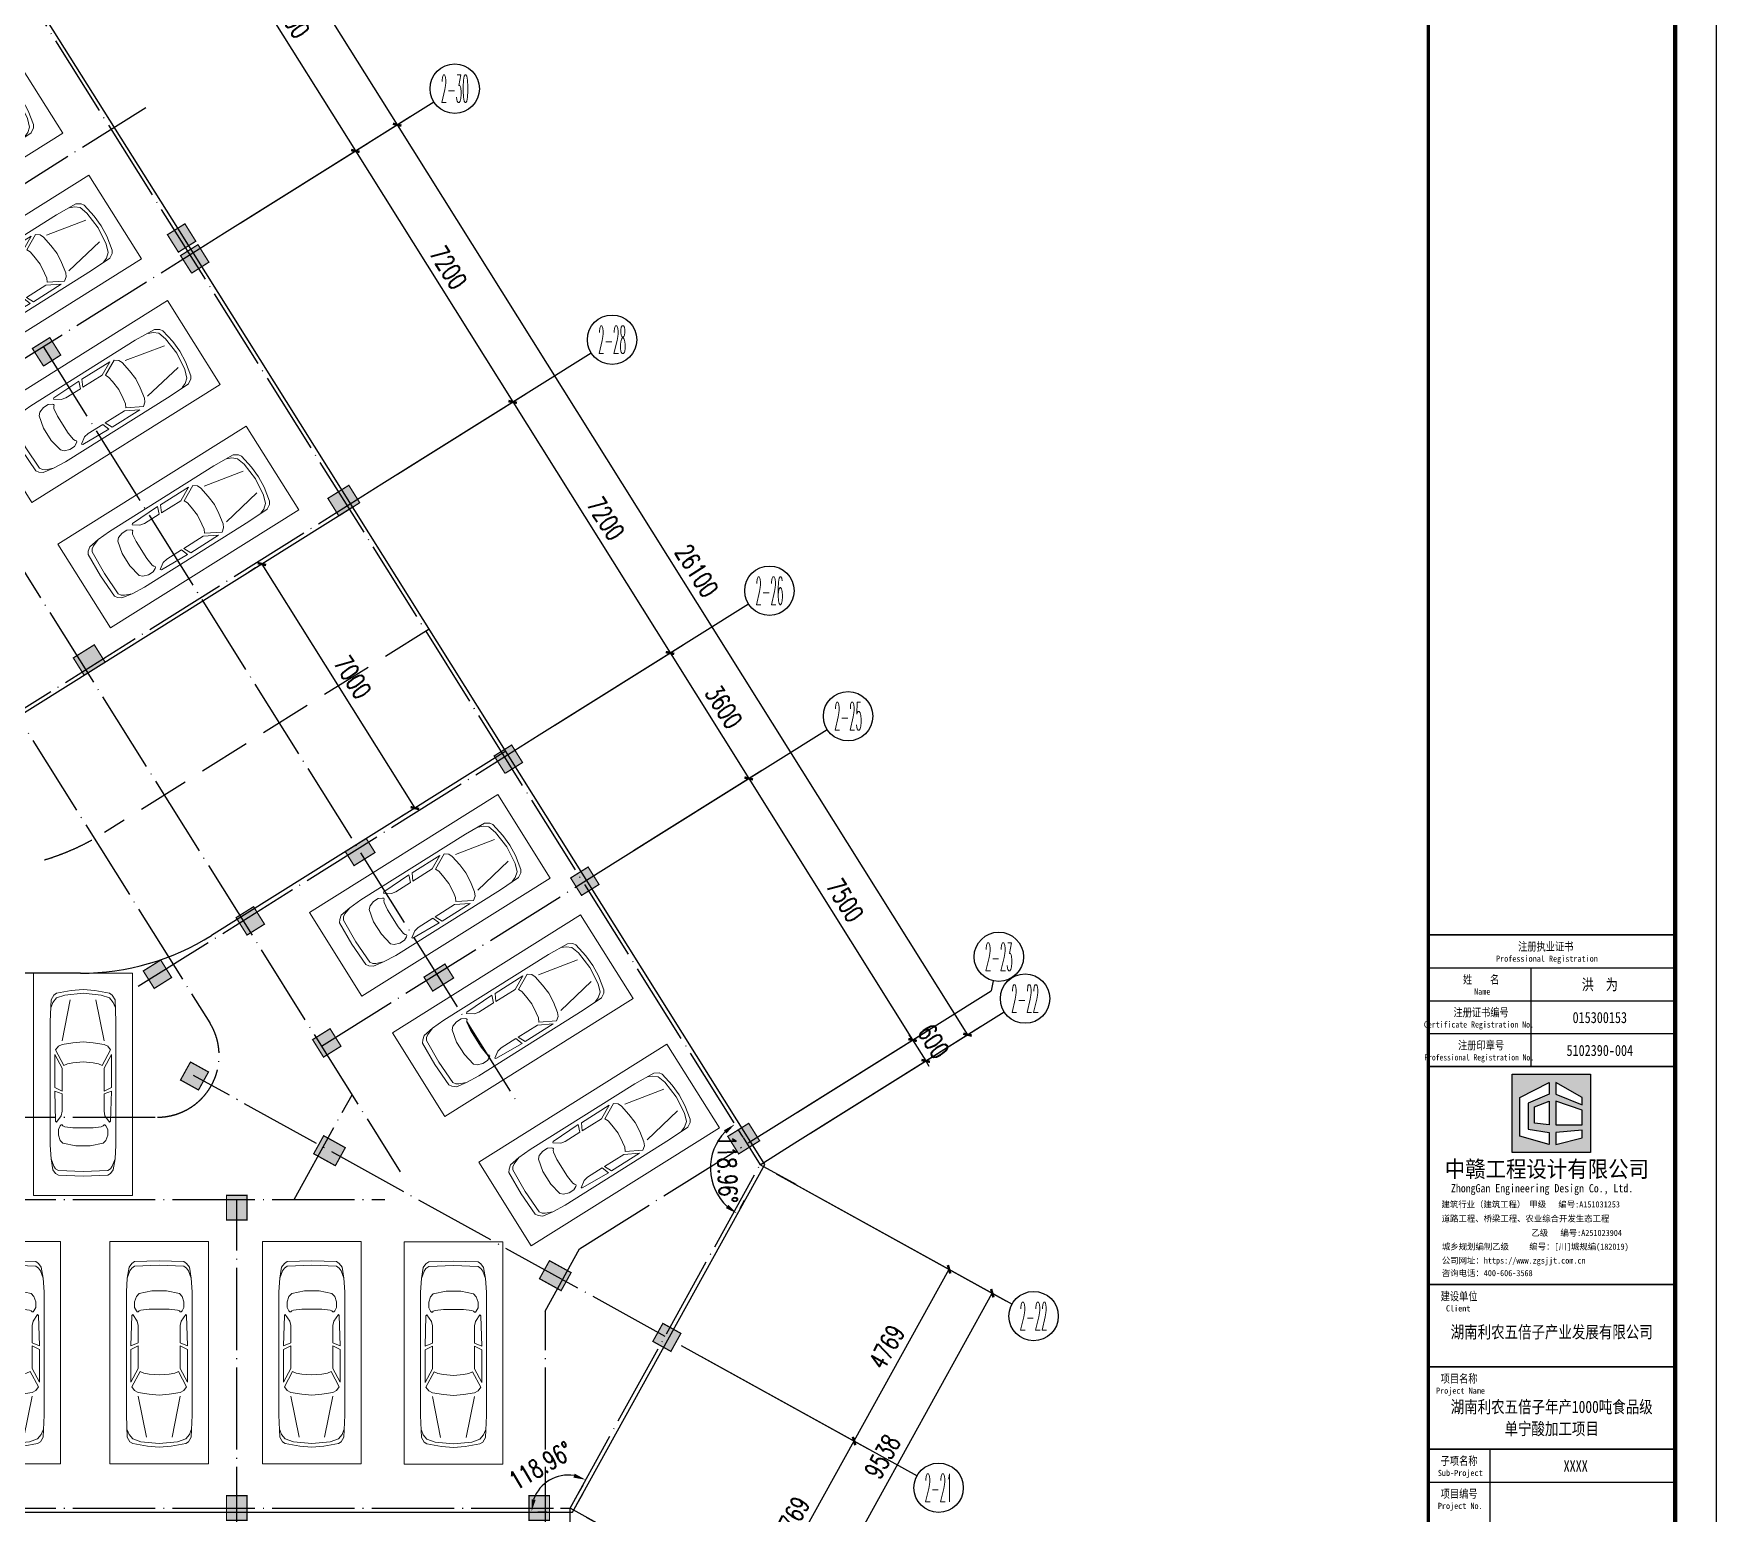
# Model space of a CAD drawing. Extents: x -6243262 to 3079315, y -2914302 to 172723.
# Drawn here: x -2622066 to -2581173, y -723600 to -687639 of the extents above; entities that cross this region are included whole.
import ezdxf
from ezdxf.enums import TextEntityAlignment as Align

# ---------------------------------------------------------------- set-up
doc = ezdxf.new("R2010")
doc.units = 0
doc.header["$LTSCALE"] = 1000
doc.linetypes.add('DASH', pattern=[0.35, 0.25, -0.1])
doc.linetypes.add('DOTE', pattern=[2.42, 2, -0.2, 0.02, -0.2])
for name, color, linetype in [('0-柱2', 6, 'Continuous'), ('0-柱网', 2, 'Continuous'), ('0-道路', 4, 'Continuous'), ('A-ELEV-LIN-0.3', 30, 'Continuous'), ('AXIS', 3, 'Continuous'), ('AXIS_TEXT', 7, 'Continuous'), ('C-Z-HATCH', 253, 'Continuous'), ('DOTE', 24, 'Continuous'), ('lh', 114, 'Continuous'), ('P-图框', 7, 'Continuous'), ('PUB_DIM', 3, 'Continuous'), ('PUB_TITLE', 4, 'Continuous'), ('中赣LOGO', 7, 'Continuous')]:
    doc.layers.add(name, color=color, linetype=linetype)
doc.layers.add('车位', color=252, linetype='Continuous', lineweight=5)
doc.styles.add('_TCH_AXIS', font='COMPLEX', dxfattribs={"bigfont": 'GBCBIG'})
doc.styles.add('_TCH_DIM_T3', font='SIMPLEX', dxfattribs={"width": 0.705882, "bigfont": 'GBCBIG'})
doc.styles.add('COMPLEX', font='COMPLEX')
doc.styles.add('STYLE-ARIAL', font='')
doc.styles.add('图签', font='', dxfattribs={"width": 0.66})
doc.styles.add('黑体', font='simhei.ttf')
doc.styles.get('STYLE-ARIAL').set_extended_font_data('NSimSun')
doc.styles.get('图签').set_extended_font_data('SimSun')
doc.dimstyles.new('_TCH_ARCH&&150', dxfattribs={"dimtxt": 446.25, "dimasz": 150, "dimexe": 375, "dimexo": 450, "dimgap": 189.375, "dimtad": 1, "dimdec": 0, "dimzin": 0, "dimdsep": 46, "dimtxsty": '_TCH_DIM_T3', "dimblk": 'ARCHTICK', "dimcen": 0.09, "dimclrt": 7, "dimazin": 2, "dimtfac": 1, "dimtdec": 0, "dimtix": 1, "dimtmove": 2, "dimatfit": 3, "dimfxl": 0, "dimtolj": 1, "dimtzin": 0, "dimarcsym": 0})
doc.dimstyles.new('_TCH_ARROW&&150', dxfattribs={"dimtxt": 446.25, "dimasz": 300, "dimexe": 375, "dimexo": 450, "dimgap": 189.375, "dimtad": 1, "dimdec": 0, "dimzin": 0, "dimdsep": 46, "dimtxsty": '_TCH_DIM_T3', "dimcen": 0.09, "dimclrt": 7, "dimazin": 2, "dimtfac": 1, "dimtdec": 0, "dimtix": 1, "dimtmove": 2, "dimatfit": 3, "dimfxl": 0, "dimtolj": 1, "dimtzin": 0, "dimarcsym": 0})

# ---------------------------------------------------------------- blocks, each defined once
blk = doc.blocks.new('chewei')
at = {"layer": '车位', "color": 0}
for p, q in [((49134, 154982), (49201, 155026)), ((49201, 155026), (49801, 155049)), ((50401, 155026), (49801, 155049)), ((50467, 154982), (50401, 155026)), ((49023, 154737), (49090, 154915)), ((49090, 154915), (49134, 154982)), ((50512, 154915), (50467, 154982)), ((50578, 154737), (50512, 154915)), ((49201, 154160), (49245, 154293)), ((49245, 154293), (49312, 154360)), ((49312, 154360), (49623, 154426)), ((49623, 154426), (49978, 154426)), ((50290, 154360), (49978, 154426)), ((50356, 154293), (50290, 154360)), ((50401, 154160), (50356, 154293)), ((49134, 153826), (49112, 153093)), ((49156, 153849), (49134, 153826)), ((49267, 153693), (49156, 153849)), ((49201, 154026), (49201, 154160)), ((49245, 153938), (49201, 154026)), ((49267, 153915), (49245, 153938)), ((49290, 153915), (49267, 153915)), ((49312, 153938), (49290, 153915)), ((49356, 153960), (49312, 153938)), ((49556, 153982), (49356, 153960)), ((50045, 153982), (49556, 153982)), ((50045, 153982), (50245, 153960)), ((50245, 153960), (50290, 153938)), ((50290, 153938), (50312, 153915)), ((50312, 153915), (50334, 153915)), ((50334, 153915), (50356, 153938)), ((50334, 153693), (50445, 153849)), ((50356, 153938), (50401, 154026)), ((50401, 154026), (50401, 154160)), ((50445, 153849), (50467, 153826)), ((50467, 153826), (50490, 153093)), ((49290, 153582), (49267, 153693)), ((49290, 153160), (49290, 153582)), ((50312, 153582), (50334, 153693)), ((50312, 153160), (50312, 153582)), ((49112, 153093), (49290, 153160)), ((49290, 153093), (49112, 153004)), ((49112, 153004), (49112, 152204)), ((49290, 152538), (49290, 153093)), ((50490, 153093), (50312, 153160)), ((50312, 153093), (50490, 153004)), ((50312, 152538), (50312, 153093)), ((50490, 153004), (50490, 152204)), ((49112, 152204), (49290, 152538)), ((50490, 152204), (50312, 152538)), ((49134, 152093), (49334, 152471)), ((49334, 152471), (49423, 152427)), ((49423, 152427), (49556, 152404)), ((49556, 152404), (49801, 152382)), ((50045, 152404), (49801, 152382)), ((50178, 152427), (50045, 152404)), ((50267, 152471), (50178, 152427)), ((50467, 152093), (50267, 152471)), ((49201, 152004), (49134, 152093)), ((49290, 151960), (49201, 152004)), ((49556, 151916), (49290, 151960)), ((49490, 150871), (49290, 151871)), ((49801, 151893), (49556, 151916)), ((49801, 151893), (50045, 151916)), ((50045, 151916), (50312, 151960)), ((50112, 150871), (50312, 151871)), ((50312, 151960), (50401, 152004)), ((50401, 152004), (50467, 152093)), ((49067, 150938), (49023, 151049)), ((49156, 150827), (49067, 150938)), ((50445, 150827), (50534, 150938)), ((50534, 150938), (50578, 151049)), ((49356, 150760), (49156, 150827)), ((49801, 150716), (49356, 150760)), ((49801, 150716), (50245, 150760)), ((50245, 150760), (50445, 150827))]:
    blk.add_line(p, q, dxfattribs=at)
for points in [[(48601, 150227), (51001, 150227), (51001, 155627), (48601, 155627)], [(50578, 154737), (50601, 154404), (50601, 151404), (50578, 150871), (50512, 150760), (50445, 150716), (50090, 150649), (49801, 150627), (49512, 150649), (49156, 150716), (49090, 150760), (49023, 150871), (49001, 151404), (49001, 154404), (49023, 154737), (49067, 155004), (49134, 155093), (49201, 155137), (49801, 155160), (50401, 155137), (50467, 155093), (50534, 155004)]]:
    blk.add_lwpolyline(points, close=True, dxfattribs=at)
blk = doc.blocks.new('0-柱2')
at = {"layer": '0-柱2'}
h = blk.add_hatch(color=0, dxfattribs=at)
h.dxf.hatch_style = 1
h.paths.add_polyline_path([(64316, 31248), (64582, 30824), (65005, 31089), (64740, 31513)])
h = blk.add_hatch(color=0, dxfattribs=at)
h.dxf.hatch_style = 1
h.paths.add_polyline_path([(63729, 13354), (63995, 12930), (64418, 13195), (64152, 13619)])
h = blk.add_hatch(color=0, dxfattribs=at)
h.dxf.hatch_style = 1
h.paths.add_polyline_path([(64634, 10704), (65071, 10462), (65313, 10899), (64876, 11141)])
at = {"layer": '0-柱2', "color": 0, "const_width": 30}
for points in [[(64316, 31248), (64582, 30824), (65005, 31089), (64740, 31513)], [(63729, 13354), (63995, 12930), (64418, 13195), (64152, 13619)], [(64634, 10704), (65071, 10462), (65313, 10899), (64876, 11141)]]:
    blk.add_lwpolyline(points, close=True, dxfattribs=at)
blk = doc.blocks.new('宿舍楼柱网1')
at = {"layer": '0-柱网'}
h = blk.add_hatch(color=0, dxfattribs=at)
h.dxf.hatch_style = 1
h.paths.add_polyline_path([(645860, 167538), (646284, 167803), (646019, 168227), (645595, 167962)])
h = blk.add_hatch(color=0, dxfattribs=at)
h.dxf.hatch_style = 1
h.paths.add_polyline_path([(642259, 165280), (642683, 165545), (642418, 165969), (641994, 165704)])
h = blk.add_hatch(color=0, dxfattribs=at)
h.dxf.hatch_style = 1
h.paths.add_polyline_path([(639588, 163611), (640012, 163876), (639747, 164300), (639323, 164035)])
h = blk.add_hatch(color=0, dxfattribs=at)
h.dxf.hatch_style = 1
h.paths.add_polyline_path([(649438, 161642), (649946, 161960), (649682, 162384), (649173, 162066)])
h = blk.add_hatch(color=0, dxfattribs=at)
h.dxf.hatch_style = 1
h.paths.add_polyline_path([(643252, 157765), (643761, 158083), (643496, 158507), (642987, 158189)])
h = blk.add_hatch(color=0, dxfattribs=at)
h.dxf.hatch_style = 1
h.paths.add_polyline_path([(653479, 155382), (653903, 155647), (653638, 156071), (653214, 155806)])
h = blk.add_hatch(color=0, dxfattribs=at)
h.dxf.hatch_style = 1
h.paths.add_polyline_path([(649809, 153141), (650318, 153459), (650106, 153798), (649597, 153480)])
h = blk.add_hatch(color=0, dxfattribs=at)
h.dxf.hatch_style = 1
h.paths.add_polyline_path([(655338, 152417), (655762, 152682), (655497, 153106), (655073, 152841)])
h = blk.add_hatch(color=0, dxfattribs=at)
h.dxf.hatch_style = 1
h.paths.add_polyline_path([(647208, 151453), (647632, 151718), (647367, 152142), (646943, 151877)])
h = blk.add_hatch(color=0, dxfattribs=at)
h.dxf.hatch_style = 1
h.paths.add_polyline_path([(651721, 150092), (652229, 150410), (652017, 150749), (651509, 150431)])
h = blk.add_hatch(color=0, dxfattribs=at)
h.dxf.hatch_style = 1
h.paths.add_polyline_path([(649067, 148487), (649491, 148752), (649226, 149176), (648802, 148911)])
h = blk.add_hatch(color=0, dxfattribs=at)
h.dxf.hatch_style = 1
h.paths.add_polyline_path([(659156, 146135), (659665, 146453), (659400, 146877), (658891, 146560)])
h = blk.add_hatch(color=0, dxfattribs=at)
h.dxf.hatch_style = 1
h.paths.add_polyline_path([(648829, 146138), (649071, 146576), (649596, 146285), (649354, 145848)])
h = blk.add_hatch(color=0, dxfattribs=at)
h.dxf.hatch_style = 1
h.paths.add_polyline_path([(631658, 145126), (632158, 145126), (632158, 144526), (631658, 144526)])
h = blk.add_hatch(color=0, dxfattribs=at)
h.dxf.hatch_style = 1
h.paths.add_polyline_path([(639508, 145126), (640008, 145126), (640008, 144626), (639508, 144626)])
h = blk.add_hatch(color=0, dxfattribs=at)
h.dxf.hatch_style = 1
h.paths.add_polyline_path([(646708, 145126), (647208, 145126), (647208, 144526), (646708, 144526)])
h = blk.add_hatch(color=0, dxfattribs=at)
h.dxf.hatch_style = 1
h.paths.add_polyline_path([(654841, 142811), (655083, 143249), (654558, 143539), (654316, 143102)])
h = blk.add_hatch(color=0, dxfattribs=at)
h.dxf.hatch_style = 1
h.paths.add_polyline_path([(639658, 142026), (640058, 142026), (640058, 141426), (639658, 141426)])
h = blk.add_hatch(color=0, dxfattribs=at)
h.dxf.hatch_style = 1
h.paths.add_polyline_path([(657509, 141335), (657751, 141772), (657313, 142015), (657071, 141577)])
h = blk.add_hatch(color=0, dxfattribs=at)
h.dxf.hatch_style = 1
h.paths.add_polyline_path([(631658, 137826), (632158, 137826), (632158, 137226), (631658, 137226)])
h = blk.add_hatch(color=0, dxfattribs=at)
h.dxf.hatch_style = 1
h.paths.add_polyline_path([(646708, 137826), (647208, 137826), (647208, 137226), (646708, 137226)])
h = blk.add_hatch(color=0, dxfattribs=at)
h.dxf.hatch_style = 1
h.paths.add_polyline_path([(654058, 137826), (654558, 137826), (654558, 137226), (654058, 137226)])
h = blk.add_hatch(color=0, dxfattribs=at)
h.dxf.hatch_style = 1
h.paths.add_polyline_path([(639508, 137726), (640008, 137726), (640008, 137226), (639508, 137226)])
at = {"layer": 'C-Z-HATCH'}
h = blk.add_hatch(color=0, dxfattribs=at)
h.dxf.hatch_style = 1
edge = h.paths.add_edge_path()
edge.add_line((642259, 165280), (642680, 165549))
edge.add_line((642680, 165549), (642415, 165973))
edge.add_line((642415, 165973), (641991, 165708))
edge.add_line((641991, 165708), (642262, 165283))
at = {"layer": '0-柱网', "color": 0, "const_width": 30}
for points in [[(645860, 167538), (646281, 167806), (646016, 168231), (645592, 167966), (645863, 167540)], [(642259, 165280), (642680, 165549), (642415, 165973), (641991, 165708), (642262, 165283)], [(639588, 163611), (640012, 163876), (639747, 164300), (639323, 164035), (639588, 163611)], [(649440, 161638), (649946, 161960), (649682, 162384), (649173, 162066), (649438, 161642)], [(643252, 157765), (643761, 158083), (643496, 158507), (642987, 158189), (643252, 157765)], [(653483, 155385), (653903, 155647), (653638, 156071), (653214, 155806), (653479, 155382)], [(649809, 153141), (650318, 153459), (650106, 153798), (649597, 153480), (649809, 153141)], [(655338, 152417), (655762, 152682), (655497, 153106), (655073, 152841), (655338, 152417)], [(647208, 151453), (647632, 151718), (647367, 152142), (646943, 151877), (647208, 151453)], [(651721, 150092), (652229, 150410), (652017, 150749), (651509, 150431), (651721, 150092)], [(649067, 148487), (649491, 148752), (649226, 149176), (648802, 148911), (649067, 148487)], [(659156, 146135), (659665, 146453), (659400, 146877), (658891, 146560), (659156, 146135)], [(648829, 146138), (649071, 146576), (649596, 146285), (649354, 145848), (648829, 146138)], [(654841, 142811), (655083, 143249), (654558, 143539), (654316, 143102), (654841, 142811)], [(657509, 141335), (657751, 141772), (657313, 142015), (657071, 141577), (657509, 141335)]]:
    blk.add_lwpolyline(points, dxfattribs=at)
for points in [[(631658, 145126), (632158, 145126), (632158, 144526), (631658, 144526)], [(639508, 145126), (640008, 145126), (640008, 144626), (639508, 144626)], [(646708, 145126), (647208, 145126), (647208, 144526), (646708, 144526)], [(639658, 142026), (640058, 142026), (640058, 141426), (639658, 141426)], [(631658, 137826), (632158, 137826), (632158, 137226), (631658, 137226)], [(646708, 137826), (647208, 137826), (647208, 137226), (646708, 137226)], [(654058, 137826), (654558, 137826), (654558, 137226), (654058, 137226)], [(639508, 137726), (640008, 137726), (640008, 137226), (639508, 137226)]]:
    blk.add_lwpolyline(points, close=True, dxfattribs=at)
blk = doc.blocks.new('中赣设计')
at = {"layer": '中赣LOGO'}
h = blk.add_hatch(color=256, dxfattribs=at)
h.dxf.hatch_style = 1
h.paths.add_polyline_path([(355563.01, 340.95), (355563.01, 319.81), (355584.16, 319.81), (355584.16, 340.95)])
h.paths.add_polyline_path([(355581.97, 334.69), (355581.97, 332.68), (355574.81, 335.58), (355574.81, 338.73)], flags=16)
h.paths.add_polyline_path([(355581.97, 331.28), (355581.97, 327.26), (355574.81, 327.26), (355574.81, 333.64)], flags=16)
h.paths.add_polyline_path([(355573.04, 335.58), (355567.39, 333.12), (355567.39, 326.13), (355573.08, 325.21), (355573.08, 321.94), (355565.12, 324.21), (355565.12, 334.7), (355573.04, 338.73)], flags=16)
h.paths.add_polyline_path([(355573.08, 333.64), (355573.08, 327.26), (355569.1, 327.7), (355569.1, 332.14)], flags=16)
h.paths.add_polyline_path([(355581.97, 325.85), (355581.97, 323.77), (355574.81, 321.94), (355574.81, 325.21)], flags=16)
blk.add_lwpolyline([(355563.01, 340.95), (355584.16, 340.95), (355584.16, 319.81), (355563.01, 319.81)], close=True, dxfattribs=at)
for points in [[(355573.04, 338.73), (355573.04, 335.58), (355567.39, 333.12), (355567.39, 326.13), (355573.08, 325.21), (355573.08, 321.94), (355565.12, 324.21), (355565.12, 334.7), (355573.04, 338.73)], [(355574.81, 338.73), (355574.81, 335.58), (355581.97, 332.68), (355581.97, 334.69), (355574.81, 338.73)], [(355573.08, 333.64), (355573.08, 327.26), (355569.1, 327.7), (355569.1, 332.14), (355573.08, 333.64)], [(355574.81, 333.64), (355574.81, 327.26), (355581.97, 327.26), (355581.97, 331.28), (355574.81, 333.64)], [(355574.81, 325.21), (355574.81, 321.94), (355581.97, 323.77), (355581.97, 325.85), (355574.81, 325.21)]]:
    blk.add_lwpolyline(points, dxfattribs=at)
blk = doc.blocks.new('_ArchTick')
at = {"color": 0, "linetype": 'ByBlock', "const_width": 0.4}
blk.add_lwpolyline([(-0.5, -0.5), (0.5, 0.5)], dxfattribs=at)
blk = doc.blocks.new('*D1139')
at = {"layer": 'Defpoints', "color": 0, "transparency": 16777216}
for p in [(-2616293, -700386), (-2612802, -706460), (-2612575, -706317)]:
    blk.add_point(p, dxfattribs=at)
at = {"layer": 'PUB_DIM', "color": 0, "lineweight": -2, "transparency": 16777216}
for p, q in [((-2616674, -700625), (-2616838, -700728)), ((-2616520, -700529), (-2612802, -706460)), ((-2612956, -706556), (-2613120, -706659))]:
    blk.add_line(p, q, dxfattribs=at)
at = {"layer": 'PUB_DIM', "color": 0, "lineweight": -2, "transparency": 16777216, "xscale": 150, "yscale": 150, "zscale": 150}
for p, rotation in [((-2616520, -700529), 122.0782806498294), ((-2612802, -706460), 302.0782806498294)]:
    blk.add_blockref('_ArchTick', p, dxfattribs=dict(at, rotation=rotation))
at = {"layer": 'PUB_DIM', "color": 7, "transparency": 16777216, "insert": (-2614312, -703275), "char_height": 446.2, "attachment_point": 5, "rotation": 302.0783, "style": '_TCH_DIM_T3'}
blk.add_mtext('\\A1;7000', dxfattribs=at)
blk = doc.blocks.new('*D1173')
at = {"layer": 'AXIS', "color": 0, "lineweight": -2, "transparency": 16777216}
for p, q in [((-2603502, -713849), (-2600388, -711897)), ((-2600706, -712096), (-2600786, -711969)), ((-2600706, -712096), (-2600387, -712605)), ((-2603184, -714357), (-2600070, -712406)), ((-2600387, -712605), (-2600308, -712732))]:
    blk.add_line(p, q, dxfattribs=at)
at = {"layer": 'Defpoints', "color": 0, "transparency": 16777216}
for p in [(-2600387, -712605), (-2603883, -714088), (-2603565, -714596)]:
    blk.add_point(p, dxfattribs=at)
at = {"layer": 'AXIS', "color": 0, "lineweight": -2, "transparency": 16777216, "xscale": 150, "yscale": 150, "zscale": 150}
for p, rotation in [((-2600706, -712096), 302.0782976762117), ((-2600387, -712605), 122.0782976762117)]:
    blk.add_blockref('_ArchTick', p, dxfattribs=dict(at, rotation=rotation))
at = {"layer": 'AXIS', "color": 7, "transparency": 16777216, "insert": (-2600197, -712131), "char_height": 446.2, "attachment_point": 5, "rotation": 302.0783, "style": '_TCH_DIM_T3'}
blk.add_mtext('\\A1;600', dxfattribs=at)
blk = doc.blocks.new('*D1174')
at = {"layer": 'AXIS', "color": 0, "lineweight": -2, "transparency": 16777216}
for p, q in [((-2607485, -707494), (-2604371, -705542)), ((-2604689, -705741), (-2600706, -712096)), ((-2603502, -713849), (-2600388, -711897))]:
    blk.add_line(p, q, dxfattribs=at)
at = {"layer": 'Defpoints', "color": 0, "transparency": 16777216}
for p in [(-2607867, -707733), (-2600706, -712096), (-2603883, -714088)]:
    blk.add_point(p, dxfattribs=at)
at = {"layer": 'AXIS', "color": 0, "lineweight": -2, "transparency": 16777216, "xscale": 150, "yscale": 150, "zscale": 150}
for p, rotation in [((-2604689, -705741), 122.0782976762238), ((-2600706, -712096), 302.0782976762238)]:
    blk.add_blockref('_ArchTick', p, dxfattribs=dict(at, rotation=rotation))
at = {"layer": 'AXIS', "color": 7, "transparency": 16777216, "insert": (-2602348, -708700), "char_height": 446.2, "attachment_point": 5, "rotation": 302.0783, "style": '_TCH_DIM_T3'}
blk.add_mtext('\\A1;7500', dxfattribs=at)
blk = doc.blocks.new('*D1175')
at = {"layer": 'AXIS', "color": 0, "lineweight": -2, "transparency": 16777216}
for p, q in [((-2609397, -704444), (-2606283, -702492)), ((-2606601, -702691), (-2604689, -705741)), ((-2607485, -707494), (-2604371, -705542))]:
    blk.add_line(p, q, dxfattribs=at)
at = {"layer": 'Defpoints', "color": 0, "transparency": 16777216}
for p in [(-2609778, -704683), (-2604689, -705741), (-2607867, -707733)]:
    blk.add_point(p, dxfattribs=at)
at = {"layer": 'AXIS', "color": 0, "lineweight": -2, "transparency": 16777216, "xscale": 150, "yscale": 150, "zscale": 150}
for p, rotation in [((-2606601, -702691), 122.0782976762242), ((-2604689, -705741), 302.0782976762242)]:
    blk.add_blockref('_ArchTick', p, dxfattribs=dict(at, rotation=rotation))
at = {"layer": 'AXIS', "color": 7, "transparency": 16777216, "insert": (-2605296, -703997), "char_height": 446.2, "attachment_point": 5, "rotation": 302.0783, "style": '_TCH_DIM_T3'}
blk.add_mtext('\\A1;3600', dxfattribs=at)
blk = doc.blocks.new('*D1176')
at = {"layer": 'AXIS', "color": 0, "lineweight": -2, "transparency": 16777216}
for p, q in [((-2613221, -698343), (-2610107, -696391)), ((-2610425, -696590), (-2606601, -702691)), ((-2609397, -704444), (-2606283, -702492))]:
    blk.add_line(p, q, dxfattribs=at)
at = {"layer": 'Defpoints', "color": 0, "transparency": 16777216}
for p in [(-2613602, -698582), (-2606601, -702691), (-2609778, -704683)]:
    blk.add_point(p, dxfattribs=at)
at = {"layer": 'AXIS', "color": 0, "lineweight": -2, "transparency": 16777216, "xscale": 150, "yscale": 150, "zscale": 150}
for p, rotation in [((-2610425, -696590), 122.078297676223), ((-2606601, -702691), 302.078297676223)]:
    blk.add_blockref('_ArchTick', p, dxfattribs=dict(at, rotation=rotation))
at = {"layer": 'AXIS', "color": 7, "transparency": 16777216, "insert": (-2608163, -699422), "char_height": 446.2, "attachment_point": 5, "rotation": 302.0783, "style": '_TCH_DIM_T3'}
blk.add_mtext('\\A1;7200', dxfattribs=at)
blk = doc.blocks.new('*D1177')
at = {"layer": 'AXIS', "color": 0, "lineweight": -2, "transparency": 16777216}
for p, q in [((-2617045, -692242), (-2613931, -690290)), ((-2614248, -690490), (-2610425, -696590)), ((-2613221, -698343), (-2610107, -696391))]:
    blk.add_line(p, q, dxfattribs=at)
at = {"layer": 'Defpoints', "color": 0, "transparency": 16777216}
for p in [(-2617426, -692481), (-2610425, -696590), (-2613602, -698582)]:
    blk.add_point(p, dxfattribs=at)
at = {"layer": 'AXIS', "color": 0, "lineweight": -2, "transparency": 16777216, "xscale": 150, "yscale": 150, "zscale": 150}
for p, rotation in [((-2614248, -690490), 122.0782976762203), ((-2610425, -696590), 302.0782976762203)]:
    blk.add_blockref('_ArchTick', p, dxfattribs=dict(at, rotation=rotation))
at = {"layer": 'AXIS', "color": 7, "transparency": 16777216, "insert": (-2611987, -693321), "char_height": 446.2, "attachment_point": 5, "rotation": 302.0783, "style": '_TCH_DIM_T3'}
blk.add_mtext('\\A1;7200', dxfattribs=at)
blk = doc.blocks.new('*D1178')
at = {"layer": 'AXIS', "color": 0, "lineweight": -2, "transparency": 16777216}
for p, q in [((-2620868, -686141), (-2617755, -684190)), ((-2618072, -684389), (-2614248, -690490)), ((-2617045, -692242), (-2613931, -690290))]:
    blk.add_line(p, q, dxfattribs=at)
at = {"layer": 'Defpoints', "color": 0, "transparency": 16777216}
for p in [(-2621250, -686380), (-2614248, -690490), (-2617426, -692481)]:
    blk.add_point(p, dxfattribs=at)
at = {"layer": 'AXIS', "color": 0, "lineweight": -2, "transparency": 16777216, "xscale": 150, "yscale": 150, "zscale": 150}
for p, rotation in [((-2618072, -684389), 122.0782976762245), ((-2614248, -690490), 302.0782976762245)]:
    blk.add_blockref('_ArchTick', p, dxfattribs=dict(at, rotation=rotation))
at = {"layer": 'AXIS', "color": 7, "transparency": 16777216, "insert": (-2615811, -687220), "char_height": 446.2, "attachment_point": 5, "rotation": 302.0783, "style": '_TCH_DIM_T3'}
blk.add_mtext('\\A1;7200', dxfattribs=at)
blk = doc.blocks.new('*D1180')
at = {"layer": 'AXIS', "color": 0, "lineweight": -2, "transparency": 16777216}
for p, q in [((-2617045, -692242), (-2612914, -689653)), ((-2613232, -689852), (-2599371, -711967)), ((-2603184, -714357), (-2599053, -711768))]:
    blk.add_line(p, q, dxfattribs=at)
at = {"layer": 'Defpoints', "color": 0, "transparency": 16777216}
for p in [(-2617426, -692481), (-2599371, -711967), (-2603565, -714596)]:
    blk.add_point(p, dxfattribs=at)
at = {"layer": 'AXIS', "color": 0, "lineweight": -2, "transparency": 16777216, "xscale": 150, "yscale": 150, "zscale": 150}
for p, rotation in [((-2613232, -689852), 122.0782976762224), ((-2599371, -711967), 302.0782976762223)]:
    blk.add_blockref('_ArchTick', p, dxfattribs=dict(at, rotation=rotation))
at = {"layer": 'AXIS', "color": 7, "transparency": 16777216, "insert": (-2605952, -700691), "char_height": 446.2, "attachment_point": 5, "rotation": 302.0783, "style": '_TCH_DIM_T3'}
blk.add_mtext('\\A1;26100', dxfattribs=at)
blk = doc.blocks.new('*D1181')
at = {"layer": 'AXIS', "color": 0, "lineweight": -2, "transparency": 16777216}
for p, q in [((-2624161, -680888), (-2620030, -678299)), ((-2620348, -678498), (-2613232, -689852)), ((-2617045, -692242), (-2612914, -689653))]:
    blk.add_line(p, q, dxfattribs=at)
at = {"layer": 'Defpoints', "color": 0, "transparency": 16777216}
for p in [(-2624542, -681127), (-2613232, -689852), (-2617426, -692481)]:
    blk.add_point(p, dxfattribs=at)
at = {"layer": 'AXIS', "color": 0, "lineweight": -2, "transparency": 16777216, "xscale": 150, "yscale": 150, "zscale": 150}
for p, rotation in [((-2620348, -678498), 122.0782976762236), ((-2613232, -689852), 302.0782976762236)]:
    blk.add_blockref('_ArchTick', p, dxfattribs=dict(at, rotation=rotation))
at = {"layer": 'AXIS', "color": 7, "transparency": 16777216, "insert": (-2616440, -683956), "char_height": 446.2, "attachment_point": 5, "rotation": 302.0783, "style": '_TCH_DIM_T3'}
blk.add_mtext('\\A1;13400', dxfattribs=at)
blk = doc.blocks.new('*D1191')
at = {"layer": 'Defpoints', "color": 0, "transparency": 16777216}
for p in [(-2605188, -713889), (-2605557, -714817), (-2604359, -715212), (-2605115, -716578)]:
    blk.add_point(p, dxfattribs=at)
at = {"layer": 'PUB_DIM', "color": 0, "lineweight": -2, "transparency": 16777216}
for p, q in [((-2604949, -714270), (-2604830, -714461)), ((-2604897, -716185), (-2604788, -715988))]:
    blk.add_line(p, q, dxfattribs=at)
blk.add_arc((-2604359, -715212), 1262, 135.735, 227.3825, dxfattribs=at)
at = {"layer": 'PUB_DIM', "color": 0, "transparency": 16777216}
for points in [[(-2605294, -714293), (-2605231, -714370), (-2605029, -714143)], [(-2605184, -716100), (-2605243, -716181), (-2604970, -716316)]]:
    blk.add_solid(points, dxfattribs=at)
at = {"layer": 'PUB_DIM', "color": 7, "transparency": 16777216, "insert": (-2605208, -715235), "char_height": 446.25, "attachment_point": 5, "rotation": 271.5587, "style": '_TCH_DIM_T3'}
blk.add_mtext('\\A1;118.96°', dxfattribs=at)
blk = doc.blocks.new('*D1192')
at = {"layer": 'Defpoints', "color": 0, "transparency": 16777216}
for p in [(-2608504, -722521), (-2609244, -722688), (-2610266, -723560), (-2609079, -723560)]:
    blk.add_point(p, dxfattribs=at)
at = {"layer": 'PUB_DIM', "color": 0, "lineweight": -2, "transparency": 16777216}
for p, q in [((-2608722, -722915), (-2608831, -723112)), ((-2609816, -723560), (-2609591, -723560))]:
    blk.add_line(p, q, dxfattribs=at)
blk.add_arc((-2609079, -723560), 888, 80.4997, 160.5395, dxfattribs=at)
at = {"layer": 'PUB_DIM', "color": 0, "transparency": 16777216}
for points in [[(-2608916, -722637), (-2608949, -722732), (-2608649, -722784)], [(-2609867, -723273), (-2609965, -723256), (-2609966, -723560)]]:
    blk.add_solid(points, dxfattribs=at)
at = {"layer": 'PUB_DIM', "color": 7, "transparency": 16777216, "insert": (-2609739, -722440), "char_height": 446.25, "attachment_point": 5, "rotation": 30.5196, "style": '_TCH_DIM_T3'}
blk.add_mtext('\\A1;118.96°', dxfattribs=at)
blk = doc.blocks.new('*D1193')
at = {"layer": 'Defpoints', "color": 0, "transparency": 16777216}
for p in [(-2604412, -715127), (-2598769, -718250), (-2609031, -723473)]:
    blk.add_point(p, dxfattribs=at)
at = {"layer": 'PUB_DIM', "color": 0, "lineweight": -2, "transparency": 16777216}
for p, q in [((-2604018, -715345), (-2598441, -718432)), ((-2603387, -726596), (-2598769, -718250)), ((-2608637, -723690), (-2603059, -726777))]:
    blk.add_line(p, q, dxfattribs=at)
at = {"layer": 'PUB_DIM', "color": 0, "lineweight": -2, "transparency": 16777216, "xscale": 150, "yscale": 150, "zscale": 150}
for p, rotation in [((-2598769, -718250), 61.03914883811179), ((-2603387, -726596), 241.0391488381118)]:
    blk.add_blockref('_ArchTick', p, dxfattribs=dict(at, rotation=rotation))
at = {"layer": 'PUB_DIM', "color": 7, "transparency": 16777216, "insert": (-2601439, -722223), "char_height": 446.2, "attachment_point": 5, "rotation": 61.0391, "style": '_TCH_DIM_T3'}
blk.add_mtext('\\A1;9538', dxfattribs=at)
blk = doc.blocks.new('*D1194')
at = {"layer": 'Defpoints', "color": 0, "transparency": 16777216}
for p in [(-2606721, -719300), (-2602128, -721842), (-2609031, -723473)]:
    blk.add_point(p, dxfattribs=at)
at = {"layer": 'PUB_DIM', "color": 0, "lineweight": -2, "transparency": 16777216}
for p, q in [((-2606328, -719518), (-2601800, -722024)), ((-2604437, -726015), (-2602128, -721842)), ((-2608637, -723690), (-2604109, -726196))]:
    blk.add_line(p, q, dxfattribs=at)
at = {"layer": 'PUB_DIM', "color": 0, "lineweight": -2, "transparency": 16777216, "xscale": 150, "yscale": 150, "zscale": 150}
for p, rotation in [((-2602128, -721842), 61.03914883822821), ((-2604437, -726015), 241.0391488382282)]:
    blk.add_blockref('_ArchTick', p, dxfattribs=dict(at, rotation=rotation))
at = {"layer": 'PUB_DIM', "color": 7, "transparency": 16777216, "insert": (-2603643, -723729), "char_height": 446.2, "attachment_point": 5, "rotation": 61.0391, "style": '_TCH_DIM_T3'}
blk.add_mtext('\\A1;4769', dxfattribs=at)
blk = doc.blocks.new('*D1195')
at = {"layer": 'Defpoints', "color": 0, "transparency": 16777216}
for p in [(-2604412, -715127), (-2599819, -717669), (-2606721, -719300)]:
    blk.add_point(p, dxfattribs=at)
at = {"layer": 'PUB_DIM', "color": 0, "lineweight": -2, "transparency": 16777216}
for p, q in [((-2604018, -715345), (-2599491, -717851)), ((-2602128, -721842), (-2599819, -717669)), ((-2606328, -719518), (-2601800, -722024))]:
    blk.add_line(p, q, dxfattribs=at)
at = {"layer": 'PUB_DIM', "color": 0, "lineweight": -2, "transparency": 16777216, "xscale": 150, "yscale": 150, "zscale": 150}
for p, rotation in [((-2599819, -717669), 61.03914883823506), ((-2602128, -721842), 241.039148838235)]:
    blk.add_blockref('_ArchTick', p, dxfattribs=dict(at, rotation=rotation))
at = {"layer": 'PUB_DIM', "color": 7, "transparency": 16777216, "insert": (-2601334, -719556), "char_height": 446.2, "attachment_point": 5, "rotation": 61.0391, "style": '_TCH_DIM_T3'}
blk.add_mtext('\\A1;4769', dxfattribs=at)
blk = doc.blocks.new('_AXISO')
at = {"color": 0}
blk.add_circle((0, 0), 0.5, dxfattribs=at)
at = {"layer": 'AXIS_TEXT', "color": 0, "style": 'COMPLEX', "width": 1.041667}
blk.add_attdef('A', text='', height=0.56, dxfattribs=at).set_placement((-0.25, -0.28), (0.25, -0.28), align=Align.FIT)

msp = doc.modelspace()

# ---------------------------------------------------------------- linework, layer by layer
for points in [[(-2618560.5, -692365.6), (-2625142, -681926.3), (-2632320.7, -668983.9)], [(-2664930.6, -723572.6), (-2608971.6, -723572.6), (-2604296.1, -715124.1), (-2618560.5, -692365.6)]]:
    msp.add_lwpolyline(points)
at = {"layer": '0-道路'}
for p, q in [((-2614311.7, -699144.5), (-2622703, -704404)), ((-2610594.1, -705075.8), (-2617743, -709556.5)), ((-2620929.5, -710472.6), (-2668730.6, -710472.6))]:
    msp.add_line(p, q, dxfattribs=at)
msp.add_arc((-2620929.5, -704472.6), 6000, 270, 302.07828, dxfattribs=at)
at = {"layer": 'A-ELEV-LIN-0.3'}
for points in [[(-2609260.9, -723472.6), (-2609030.6, -723472.6), (-2608802.4, -723060.3)], [(-2609260.9, -723572.6), (-2608971.6, -723572.6), (-2608714.9, -723108.7)]]:
    msp.add_lwpolyline(points, dxfattribs=at)
at = {"layer": 'AXIS'}
for p, q in [((-2617426, -692481.1), (-2612342, -689294.6)), ((-2613602.2, -698581.8), (-2608518.3, -695395.3)), ((-2609778.4, -704682.5), (-2604694.5, -701496.1)), ((-2607866.6, -707732.9), (-2602782.6, -704546.4)), ((-2598744, -710659.1), (-2598799.5, -710901.4)), ((-2603883.5, -714087.8), (-2598799.5, -710901.4)), ((-2603564.8, -714596.2), (-2598480.9, -711409.8)), ((-2603533.5, -715613.6), (-2598289.4, -718515.7)), ((-2605842.7, -719786.2), (-2600598.6, -722688.4))]:
    msp.add_line(p, q, dxfattribs=at)
at = {"layer": 'DOTE', "linetype": 'DOTE'}
for p, q in [((-2625389.7, -681658), (-2604412.2, -715127.3)), ((-2631957.1, -685302.2), (-2613156.9, -715297.4)), ((-2633651.7, -686364.3), (-2617787.2, -711675.9)), ((-2621832, -695242.7), (-2610360.8, -713544.9)), ((-2684030.6, -713972.6), (-2619058.1, -713972.6)), ((-2684030.6, -715972.6), (-2613530.6, -715972.6)), ((-2617130.6, -724472.5), (-2617130.6, -715972.6)), ((-2609630.6, -724472.5), (-2609630.6, -718670.9)), ((-2684030.6, -723472.6), (-2609030.6, -723472.6)), ((-2609030.6, -724472.5), (-2609030.6, -723472.6))]:
    msp.add_line(p, q, dxfattribs=at)
for points in [[(-2629082.1, -695538.1), (-2619337.8, -689430.7)], [(-2627170.2, -698588.5), (-2617426, -692481.1)], [(-2623346.4, -704689.2), (-2613602.2, -698581.8)], [(-2619522.7, -710789.9), (-2609778.4, -704682.5)], [(-2615068.8, -712247.1), (-2607866.6, -707732.9)], [(-2606721.4, -719299.9), (-2618183.6, -712956.5)], [(-2615737.7, -715972.6), (-2614329.1, -713427.3)], [(-2608799.4, -717169), (-2603883.5, -714087.8)], [(-2604412.2, -715127.3), (-2603564.8, -714596.2)], [(-2609030.6, -723472.6), (-2604412.2, -715127.3)], [(-2603539.1, -715610.5), (-2604412.2, -715127.3)], [(-2609638.7, -718685.6), (-2608799.4, -717169)], [(-2608151.9, -723958.8), (-2609030.6, -723472.6)]]:
    msp.add_lwpolyline(points, dxfattribs=at)
msp.add_arc((-2619058.1, -712472.6), 1500, 270, 32.0783, dxfattribs=at)
at = {"layer": 'lh', "color": 1, "linetype": 'DASH', "ltscale": 5}
msp.add_line((-2612452.9, -702110.1), (-2620344.7, -707056.5), dxfattribs=at)
msp.add_arc((-2623531.2, -701972.6), 6000, 270, 302.07828, dxfattribs=at)
at = {"layer": 'P-图框'}
for p, q in [((-2588173.1, -710341.9), (-2582173.1, -710341.9)), ((-2585673.1, -712741.9), (-2585673.1, -710341.9)), ((-2588173.1, -711141.9), (-2582173.1, -711141.9)), ((-2588173.1, -711941.9), (-2582173.1, -711941.9)), ((-2586673.1, -729241.9), (-2586673.1, -722041.9)), ((-2588173.1, -722841.9), (-2582173.1, -722841.9))]:
    msp.add_line(p, q, dxfattribs=at)
for points, const_width in [([(-2588173.1, -659341.9), (-2588173.1, -741441.9)], 80), ([(-2588173.1, -709541.9), (-2582173.1, -709541.9)], 40)]:
    msp.add_lwpolyline(points, dxfattribs=dict(at, const_width=const_width))
msp.add_lwpolyline([(-2588173.1, -709541.9), (-2588173.1, -741441.9), (-2582173.1, -741441.9), (-2582173.1, -709541.9)], close=True, dxfattribs=at)
at = {"layer": 'P-图框', "linetype": 'Continuous', "const_width": 40}
for points in [[(-2588173.1, -712741.9), (-2582173.1, -712741.9)], [(-2588173.1, -718041.9), (-2582173.1, -718041.9)], [(-2588173.1, -720041.9), (-2582173.1, -720041.9)], [(-2588173.1, -722041.9), (-2582173.1, -722041.9)]]:
    msp.add_lwpolyline(points, dxfattribs=at)
at = {"layer": 'PUB_TITLE'}
msp.add_lwpolyline([(-2700073.1, -742441.9), (-2581173.1, -742441.9), (-2581173.1, -658341.9), (-2700073.1, -658341.9)], close=True, dxfattribs=at)
at = {"layer": 'PUB_TITLE', "const_width": 100}
msp.add_lwpolyline([(-2697573.1, -741441.9), (-2582173.1, -741441.9), (-2582173.1, -659341.9), (-2697573.1, -659341.9)], close=True, dxfattribs=at)

# ---------------------------------------------------------------- block references
at = {"layer": '0-柱2', "color": 8}
msp.add_blockref('0-柱2', (-2683130.6, -723772.6), dxfattribs=at)
at = {"layer": '0-柱网', "color": 8}
msp.add_blockref('宿舍楼柱网1', (-3264088.5, -860998.9), dxfattribs=at)
at = {"layer": 'AXIS'}
ref = msp.add_blockref('_AXISO', (-2611833.6, -688976), dxfattribs=dict(at, xscale=1200, yscale=1200, zscale=1200))
ref.add_attrib('A', '2-30', dxfattribs={"layer": 'AXIS_TEXT', "height": 678.82, "style": '_TCH_AXIS', "width": 0.265823}).set_placement((-2612173, -689315.4), (-2611494.2, -689315.4), align=Align.FIT)
ref = msp.add_blockref('_AXISO', (-2608009.9, -695076.7), dxfattribs=dict(at, xscale=1200, yscale=1200, zscale=1200))
ref.add_attrib('A', '2-28', dxfattribs={"layer": 'AXIS_TEXT', "height": 678.82, "style": '_TCH_AXIS', "width": 0.2625}).set_placement((-2608349.3, -695416.1), (-2607670.5, -695416.1), align=Align.FIT)
ref = msp.add_blockref('_AXISO', (-2604186.1, -701177.4), dxfattribs=dict(at, xscale=1200, yscale=1200, zscale=1200))
ref.add_attrib('A', '2-26', dxfattribs={"layer": 'AXIS_TEXT', "height": 678.82, "style": '_TCH_AXIS', "width": 0.2625}).set_placement((-2604525.5, -701516.8), (-2603846.7, -701516.8), align=Align.FIT)
ref = msp.add_blockref('_AXISO', (-2602274.2, -704227.8), dxfattribs=dict(at, xscale=1200, yscale=1200, zscale=1200))
ref.add_attrib('A', '2-25', dxfattribs={"layer": 'AXIS_TEXT', "height": 678.82, "style": '_TCH_AXIS', "width": 0.2625}).set_placement((-2602613.6, -704567.2), (-2601934.8, -704567.2), align=Align.FIT)
ref = msp.add_blockref('_AXISO', (-2598609.8, -710074.3), dxfattribs=dict(at, xscale=1200, yscale=1200, zscale=1200))
ref.add_attrib('A', '2-23', dxfattribs={"layer": 'AXIS_TEXT', "height": 678.82, "style": '_TCH_AXIS', "width": 0.2625}).set_placement((-2598949.2, -710413.7), (-2598270.4, -710413.7), align=Align.FIT)
ref = msp.add_blockref('_AXISO', (-2597972.5, -711091.1), dxfattribs=dict(at, xscale=1200, yscale=1200, zscale=1200))
ref.add_attrib('A', '2-22', dxfattribs={"layer": 'AXIS_TEXT', "height": 678.82, "style": '_TCH_AXIS', "width": 0.2625}).set_placement((-2598311.9, -711430.5), (-2597633.1, -711430.5), align=Align.FIT)
ref = msp.add_blockref('_AXISO', (-2597764.4, -718806.3), dxfattribs=dict(at, xscale=1200, yscale=1200, zscale=1200))
ref.add_attrib('A', '2-22', dxfattribs={"layer": 'AXIS_TEXT', "height": 678.82, "style": '_TCH_AXIS', "width": 0.2625}).set_placement((-2598103.8, -719145.7), (-2597425, -719145.7), align=Align.FIT)
ref = msp.add_blockref('_AXISO', (-2600073.6, -722978.9), dxfattribs=dict(at, xscale=1200, yscale=1200, zscale=1200))
ref.add_attrib('A', '2-21', dxfattribs={"layer": 'AXIS_TEXT', "height": 678.82, "style": '_TCH_AXIS', "width": 0.28}).set_placement((-2600413, -723318.3), (-2599734.2, -723318.3), align=Align.FIT)
at = {"layer": '中赣LOGO', "xscale": 90, "yscale": 90, "zscale": 90}
msp.add_blockref('中赣设计', (-34586809.4, -743614.4), dxfattribs=at)
at = {"layer": '车位', "color": 8, "rotation": 122.0782976762323}
for p in [(-2468258.4, -651459.5), (-2466346.6, -654509.8), (-2464434.7, -657560.2), (-2462522.8, -660610.6), (-2456413, -669561.5), (-2454396.4, -672487.2), (-2452298.3, -675630.9)]:
    msp.add_blockref('chewei', p, dxfattribs=at)
at = {"layer": '车位', "color": 8, "xscale": -1, "rotation": 180}
msp.add_blockref('chewei', (-2670666.8, -560245.8), dxfattribs=at)
at = {"layer": '车位', "color": 8}
for p in [(-2672414.7, -872620), (-2668814.7, -872620), (-2665106.5, -872620), (-2661665.8, -872628.3)]:
    msp.add_blockref('chewei', p, dxfattribs=at)

# ---------------------------------------------------------------- texts
at = {"layer": 'P-图框'}
for s, height, style, width, p in [('注册执业证书', 200, '图签', 0.8, (-2585318.1, -709825.8)), ('Professional Registration', 150, 'STYLE-ARIAL', 0.97, (-2585290.4, -710118.8)), ('姓    名', 200, '图签', 0.8, (-2586889.7, -710625.8)), ('Name', 150, 'STYLE-ARIAL', 0.97, (-2586862, -710918.8)), ('注册证书编号', 200, '图签', 0.8, (-2586889.7, -711425.8)), ('Certificate Registration No. ', 150, 'STYLE-ARIAL', 0.78, (-2586894.7, -711718.8)), ('注册印章号', 200, '图签', 0.8, (-2586889.7, -712225.8)), ('Professional Registration No.', 150, 'STYLE-ARIAL', 0.75, (-2586936.4, -712518.8)), ('建设单位', 200, '图签', 0.8, (-2587424.5, -718325.8)), ('Client', 150, 'STYLE-ARIAL', 0.97, (-2587446.4, -718618.8)), ('项目名称', 200, '图签', 0.8, (-2587424.5, -720325.8)), ('Project Name', 150, 'STYLE-ARIAL', 0.97, (-2587391.3, -720618.8)), ('Sub-Project', 150, 'STYLE-ARIAL', 0.97, (-2587396.8, -722618.8)), ('子项名称', 200, '图签', 0.8, (-2587424.5, -722325.8)), ('Project No.', 150, 'STYLE-ARIAL', 0.97, (-2587396.8, -723418.8)), ('项目编号', 200, '图签', 0.8, (-2587424.5, -723125.8))]:
    msp.add_text(s, height=height, dxfattribs=dict(at, style=style, width=width)).set_placement(p, align=Align.MIDDLE_CENTER)
at = {"layer": 'P-图框', "color": 6, "style": '图签', "width": 0.8}
for s, height, p in [('洪  为', 270, (-2584005.6, -710749.8)), ('015300153', 270, (-2584005.6, -711549.8)), ('5102390-004', 270, (-2584005.6, -712349.8)), ('湖南利农五倍子产业发展有限公司', 300, (-2585174.4, -719193.2)), ('湖南利农五倍子年产1000吨食品级', 300, (-2585174.4, -721012.1)), ('单宁酸加工项目', 300, (-2585174.4, -721544.1)), ('XXXX', 270, (-2584591.9, -722449.8))]:
    msp.add_text(s, height=height, dxfattribs=at).set_placement(p, align=Align.MIDDLE_CENTER)
at = {"layer": 'P-图框'}
for s, height, style, width, p in [('中赣工程设计有限公司', 400, '黑体', 0.91, (-2587774.8, -715432.6)), ('ZhongGan Engineering Design Co., Ltd.', 200, 'STYLE-ARIAL', 0.88, (-2587623.2, -715799.2)), ('建筑行业（建筑工程） 甲级   编号:A151031253', 150, 'STYLE-ARIAL', 0.97, (-2587852.6, -716166.4)), ('道路工程、桥梁工程、农业综合开发生态工程', 150, 'STYLE-ARIAL', 0.97, (-2587848.2, -716512.6)), ('乙级   编号:A251023904', 150, 'STYLE-ARIAL', 0.97, (-2585667.7, -716858.7)), ('城乡规划编制乙级     编号：[川]城规编(182019)', 150, 'STYLE-ARIAL', 0.97, (-2587843.4, -717193.6)), ('咨询电话：400-606-3568', 150, 'STYLE-ARIAL', 0.97, (-2587843.4, -717836)), ('公司网址：https://www.zgsjjt.com.cn', 150, 'STYLE-ARIAL', 0.97, (-2587843.4, -717530.4))]:
    msp.add_text(s, height=height, dxfattribs=dict(at, style=style, width=width)).set_placement(p)

# ---------------------------------------------------------------- dimensions: what is measured, and where the dimension line sits
at = {"layer": 'AXIS'}
for p1, p2, distance, picture, middle in [((-2624542.4, -681127), (-2617426, -692481.1), 4950, '*D1181', (-2616440.4, -683956.1)), ((-2621249.7, -686380.4), (-2617426, -692481.1), 3750, '*D1178', (-2615810.9, -687220.1)), ((-2617426, -692481.1), (-2603564.8, -714596.2), 4950, '*D1180', (-2605951.6, -700690.8)), ((-2617426, -692481.1), (-2613602.2, -698581.8), 3750, '*D1177', (-2611987.1, -693320.8)), ((-2613602.2, -698581.8), (-2609778.4, -704682.5), 3750, '*D1176', (-2608163.3, -699421.6)), ((-2609778.4, -704682.5), (-2607866.6, -707732.9), 3750, '*D1175', (-2605295.5, -703997.1)), ((-2607866.6, -707732.9), (-2603883.5, -714087.8), 3750, '*D1174', (-2602348, -708699.8)), ((-2603883.5, -714087.8), (-2603564.8, -714596.2), 3750, '*D1173', (-2600197.2, -712131.4))]:
    dim = msp.add_aligned_dim(p1=p1, p2=p2, distance=distance, dimstyle='_TCH_ARCH&&150', dxfattribs=at)
    dim.commit()
    dim.dimension.update_dxf_attribs({"geometry": picture, "text_midpoint": middle})
at = {"layer": 'PUB_DIM'}
for p1, p2, distance, picture, middle in [((-2616292.6, -700386.1), (-2612575.1, -706317.4), -268.1, '*D1139', (-2614311.5, -703275.1)), ((-2609030.6, -723472.6), (-2604412.2, -715127.3), -6450, '*D1193', (-2601438.8, -722223.4)), ((-2606721.4, -719299.9), (-2604412.2, -715127.3), -5250, '*D1195', (-2601334.2, -719556)), ((-2609030.6, -723472.6), (-2606721.4, -719299.9), -5250, '*D1194', (-2603643.4, -723728.6))]:
    dim = msp.add_aligned_dim(p1=p1, p2=p2, distance=distance, dimstyle='_TCH_ARCH&&150', dxfattribs=at)
    dim.commit()
    dim.dimension.update_dxf_attribs({"geometry": picture, "text_midpoint": middle})
for base, center, p1, p2, picture, middle in [((-2605557.1, -714816.6), (-2604359, -715212), (-2605188.4, -713888.8), (-2605115.2, -716578.4), '*D1191', (-2605207.9, -715235.1)), ((-2609243.6, -722687.9), (-2609079, -723560), (-2608504, -722521), (-2610266.5, -723560), '*D1192', (-2609739.2, -722440.1))]:
    dim = msp.add_angular_dim_3p(base=base, center=center, p1=p1, p2=p2, dimstyle='_TCH_ARROW&&150', dxfattribs=at)
    dim.commit()
    dim.dimension.update_dxf_attribs({"geometry": picture, "text_midpoint": middle})

doc.saveas('drawing.dxf')
